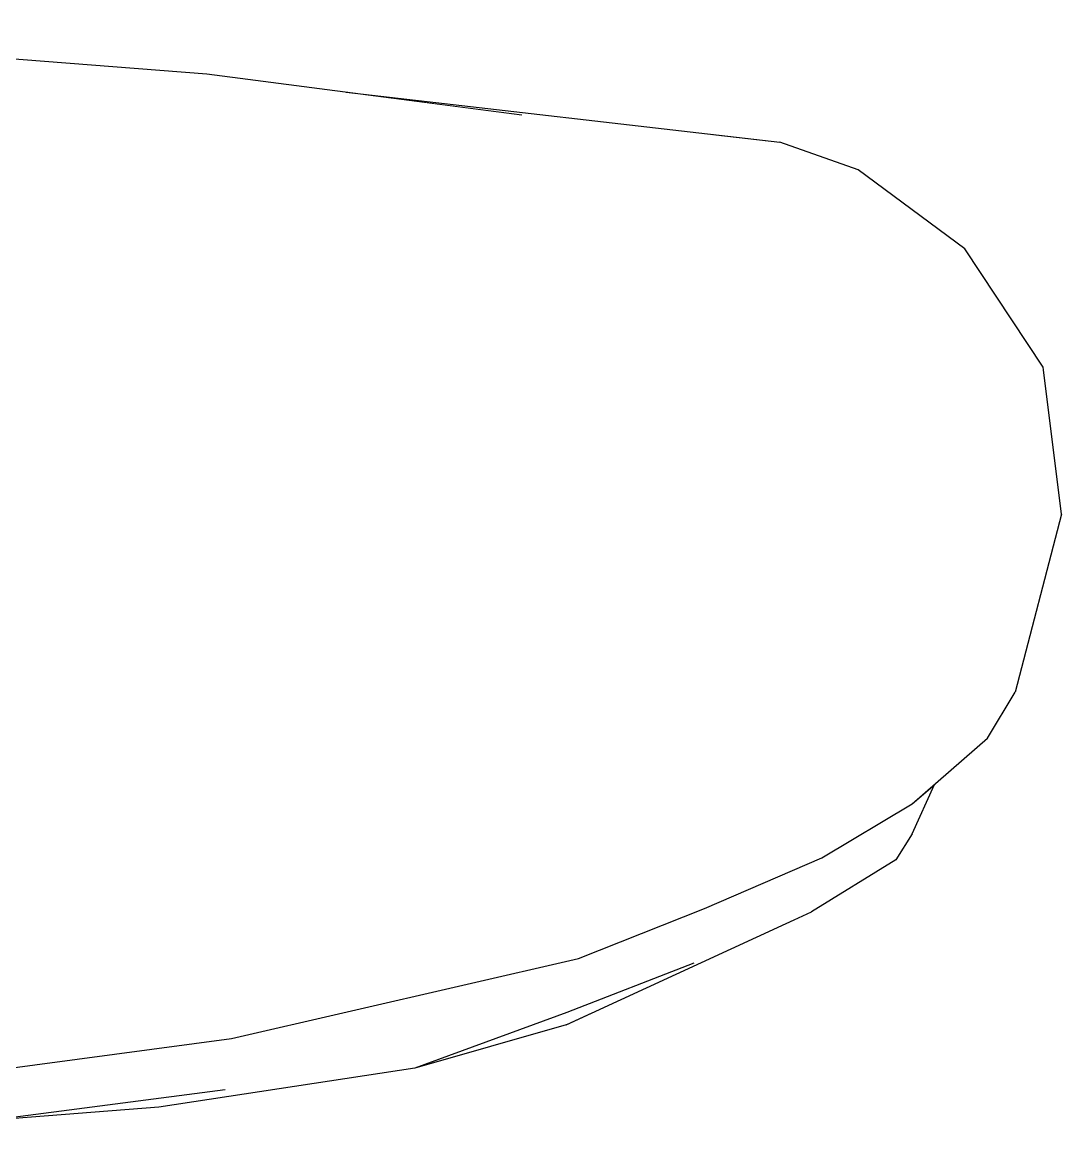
# Model space of a CAD drawing. Header units: millimetres. Extents: x 2336463 to 2579121, y 595385 to 778077.
# Drawn here: x 2525255.8 to 2525336.5, y 663916.2 to 664003.9 of the extents above; entities that cross this region are included whole.
import ezdxf

# ---------------------------------------------------------------- set-up
doc = ezdxf.new("R2010")
doc.units = ezdxf.units.MM
doc.header["$MEASUREMENT"] = 0
doc.linetypes.add('Wipeout_Contour', pattern=[1000, 0, -1000])
doc.layers.add('Интерьер - Мебель', color=7, linetype='Continuous')
doc.layers.add('Интерьер - Мебель_Ном._пера__62', color=7, linetype='Continuous', lineweight=25, true_color=0xaaaaaa)

msp = doc.modelspace()

# ---------------------------------------------------------------- wipeouts: each hides what was drawn before it
at = {"color": 254, "linetype": 'Wipeout_Contour', "lineweight": 0, "ltscale": 7833228.971934889}
msp.add_wipeout([(2525217.369, 664003.862), (2525270.135, 663999.861), (2525222.035, 664003.594)], dxfattribs=at).dxf.layer = 'Интерьер - Мебель'
at = {"color": 254, "linetype": 'Wipeout_Contour', "lineweight": 0, "ltscale": 7833255.480505556}
msp.add_wipeout([(2525212.613, 663996.336), (2525264.094, 663991.563), (2525267.059, 663996.765)], dxfattribs=at).dxf.layer = 'Интерьер - Мебель'
at = {"color": 254, "linetype": 'Wipeout_Contour', "lineweight": 0, "ltscale": 7833375.929191935}
msp.add_wipeout([(2525302.718, 663981.641), (2525280.228, 663981.313), (2525294.907, 663985.128)], dxfattribs=at).dxf.layer = 'Интерьер - Мебель'
at = {"color": 254, "linetype": 'Wipeout_Contour', "lineweight": 0, "ltscale": 7833177.433621494}
msp.add_wipeout([(2525261.066, 663968.499), (2525209.638, 663976.805), (2525211.241, 663964.683)], dxfattribs=at).dxf.layer = 'Интерьер - Мебель'

# ---------------------------------------------------------------- next in the draw order: wipeouts: each hides what was drawn before it
at = {"color": 254, "linetype": 'Wipeout_Contour', "lineweight": 0, "ltscale": 7833269.827453371}
msp.add_wipeout([(2525217.369, 664003.862), (2525267.059, 663996.765), (2525270.135, 663999.861)], dxfattribs=at).dxf.layer = 'Интерьер - Мебель'
at = {"color": 254, "linetype": 'Wipeout_Contour', "lineweight": 0, "ltscale": 7833223.774062688}
msp.add_wipeout([(2525209.638, 663976.805), (2525261.066, 663968.499), (2525255.819, 663980.283)], dxfattribs=at).dxf.layer = 'Интерьер - Мебель'
at = {"color": 254, "linetype": 'Wipeout_Contour', "lineweight": 0, "ltscale": 7833172.213243542}
msp.add_wipeout([(2525263.705, 663955.143), (2525211.241, 663964.683), (2525212.078, 663950.232)], dxfattribs=at).dxf.layer = 'Интерьер - Мебель'

# ---------------------------------------------------------------- next in the draw order: wipeouts: each hides what was drawn before it
at = {"color": 254, "linetype": 'Wipeout_Contour', "lineweight": 0, "ltscale": 7833214.029977528}
msp.add_wipeout([(2525212.613, 663996.336), (2525267.059, 663996.765), (2525217.369, 664003.862)], dxfattribs=at).dxf.layer = 'Интерьер - Мебель'
at = {"color": 254, "linetype": 'Wipeout_Contour', "lineweight": 0, "ltscale": 7833223.428078549}
msp.add_wipeout([(2525261.066, 663968.499), (2525211.241, 663964.683), (2525263.705, 663955.143)], dxfattribs=at).dxf.layer = 'Интерьер - Мебель'
at = {"color": 254, "linetype": 'Wipeout_Contour', "lineweight": 0, "ltscale": 7833161.247495763}
msp.add_wipeout([(2525212.078, 663950.232), (2525211.717, 663935.505), (2525263.37, 663940.62)], dxfattribs=at).dxf.layer = 'Интерьер - Мебель'

# ---------------------------------------------------------------- next in the draw order: wipeouts: each hides what was drawn before it
at = {"color": 254, "linetype": 'Wipeout_Contour', "lineweight": 0, "ltscale": 7833327.629422892}
msp.add_wipeout([(2525267.059, 663996.765), (2525264.094, 663991.563), (2525288.661, 663988.223)], dxfattribs=at).dxf.layer = 'Интерьер - Мебель'
at = {"color": 254, "linetype": 'Wipeout_Contour', "lineweight": 0, "ltscale": 7833364.076761688}
msp.add_wipeout([(2525261.066, 663968.499), (2525308.15, 663974.367), (2525302.718, 663981.641)], dxfattribs=at).dxf.layer = 'Интерьер - Мебель'
at = {"color": 254, "linetype": 'Wipeout_Contour', "lineweight": 0, "ltscale": 7833215.645825688}
msp.add_wipeout([(2525212.078, 663950.232), (2525263.37, 663940.62), (2525263.705, 663955.143)], dxfattribs=at).dxf.layer = 'Интерьер - Мебель'

# ---------------------------------------------------------------- next in the draw order: wipeouts: each hides what was drawn before it
at = {"color": 254, "linetype": 'Wipeout_Contour', "lineweight": 0, "ltscale": 7833353.884464255}
msp.add_wipeout([(2525291.414, 663993.586), (2525267.059, 663996.765), (2525288.661, 663988.223)], dxfattribs=at).dxf.layer = 'Интерьер - Мебель'
at = {"color": 254, "linetype": 'Wipeout_Contour', "lineweight": 0, "ltscale": 7833293.905151207}
msp.add_wipeout([(2525280.228, 663981.313), (2525255.819, 663980.283), (2525261.066, 663968.499)], dxfattribs=at).dxf.layer = 'Интерьер - Мебель'
at = {"color": 254, "linetype": 'Wipeout_Contour', "lineweight": 0, "ltscale": 7833221.682872735}
msp.add_wipeout([(2525263.37, 663940.62), (2525235.465, 663924.432), (2525260.7, 663927.311)], dxfattribs=at).dxf.layer = 'Интерьер - Мебель'

# ---------------------------------------------------------------- next in the draw order: wipeouts: each hides what was drawn before it
at = {"color": 254, "linetype": 'Wipeout_Contour', "lineweight": 0, "ltscale": 7833339.631654198}
msp.add_wipeout([(2525291.414, 663993.586), (2525267.059, 663996.765), (2525270.135, 663999.861)], dxfattribs=at).dxf.layer = 'Интерьер - Мебель'
at = {"color": 254, "linetype": 'Wipeout_Contour', "lineweight": 0, "ltscale": 7833339.384273188}
msp.add_wipeout([(2525261.066, 663968.499), (2525302.718, 663981.641), (2525280.228, 663981.313)], dxfattribs=at).dxf.layer = 'Интерьер - Мебель'
at = {"color": 254, "linetype": 'Wipeout_Contour', "lineweight": 0, "ltscale": 7833176.952800817}
msp.add_wipeout([(2525211.717, 663935.505), (2525235.465, 663924.432), (2525263.37, 663940.62)], dxfattribs=at).dxf.layer = 'Интерьер - Мебель'

# ---------------------------------------------------------------- next in the draw order: wipeouts: each hides what was drawn before it
at = {"color": 254, "linetype": 'Wipeout_Contour', "lineweight": 0, "ltscale": 7833365.51107402}
msp.add_wipeout([(2525291.414, 663993.586), (2525270.135, 663999.861), (2525294.591, 663996.669)], dxfattribs=at).dxf.layer = 'Интерьер - Мебель'
at = {"color": 254, "linetype": 'Wipeout_Contour', "lineweight": 0, "ltscale": 7833410.070668688}
msp.add_wipeout([(2525313.956, 663985.577), (2525294.907, 663985.128), (2525302.718, 663981.641)], dxfattribs=at).dxf.layer = 'Интерьер - Мебель'
at = {"color": 254, "linetype": 'Wipeout_Contour', "lineweight": 0, "ltscale": 7833368.008856347}
msp.add_wipeout([(2525263.705, 663955.143), (2525312.59, 663963.007), (2525308.15, 663974.367)], dxfattribs=at).dxf.layer = 'Интерьер - Мебель'

# ---------------------------------------------------------------- next in the draw order: linework, layer by layer
at = {"layer": 'Интерьер - Мебель_Ном._пера__62', "color": 253, "linetype": 'Continuous', "lineweight": 25, "true_color": 0xaaaaaa}
msp.add_line((2525270.135, 663999.861), (2525222.035, 664003.594), dxfattribs=at)

# ---------------------------------------------------------------- next in the draw order: wipeouts: each hides what was drawn before it
at = {"color": 254, "linetype": 'Wipeout_Contour', "lineweight": 0, "ltscale": 7833346.137166174}
msp.add_wipeout([(2525270.833, 663984.105), (2525294.907, 663985.128), (2525280.228, 663981.313)], dxfattribs=at).dxf.layer = 'Интерьер - Мебель'
at = {"color": 254, "linetype": 'Wipeout_Contour', "lineweight": 0, "ltscale": 7833456.173264061}
msp.add_wipeout([(2525326.762, 663981.642), (2525313.956, 663985.577), (2525320.175, 663979.727)], dxfattribs=at).dxf.layer = 'Интерьер - Мебель'
at = {"color": 254, "linetype": 'Wipeout_Contour', "lineweight": 0, "ltscale": 7833320.472994931}
msp.add_wipeout([(2525261.066, 663968.499), (2525263.705, 663955.143), (2525308.15, 663974.367)], dxfattribs=at).dxf.layer = 'Интерьер - Мебель'

# ---------------------------------------------------------------- next in the draw order: wipeouts: each hides what was drawn before it
at = {"color": 254, "linetype": 'Wipeout_Contour', "lineweight": 0, "ltscale": 7833457.5493698}
msp.add_wipeout([(2525313.956, 663985.577), (2525326.762, 663981.642), (2525319.108, 663988.647)], dxfattribs=at).dxf.layer = 'Интерьер - Мебель'
at = {"color": 254, "linetype": 'Wipeout_Contour', "lineweight": 0, "ltscale": 7833258.446906818}
msp.add_wipeout([(2525270.833, 663984.105), (2525229.553, 663983.526), (2525255.819, 663980.283)], dxfattribs=at).dxf.layer = 'Интерьер - Мебель'
at = {"color": 254, "linetype": 'Wipeout_Contour', "lineweight": 0, "ltscale": 7833367.553640727}
msp.add_wipeout([(2525263.705, 663955.143), (2525313.141, 663954.199), (2525312.59, 663963.007)], dxfattribs=at).dxf.layer = 'Интерьер - Мебель'

# ---------------------------------------------------------------- next in the draw order: wipeouts: each hides what was drawn before it
at = {"color": 254, "linetype": 'Wipeout_Contour', "lineweight": 0, "ltscale": 7833306.766811296}
msp.add_wipeout([(2525270.833, 663984.105), (2525255.819, 663980.283), (2525280.228, 663981.313)], dxfattribs=at).dxf.layer = 'Интерьер - Мебель'
at = {"color": 254, "linetype": 'Wipeout_Contour', "lineweight": 0, "ltscale": 7833424.72611839}
msp.add_wipeout([(2525320.175, 663979.727), (2525302.718, 663981.641), (2525308.15, 663974.367)], dxfattribs=at).dxf.layer = 'Интерьер - Мебель'
at = {"color": 254, "linetype": 'Wipeout_Contour', "lineweight": 0, "ltscale": 7833315.418841215}
msp.add_wipeout([(2525263.705, 663955.143), (2525263.37, 663940.62), (2525313.141, 663954.199)], dxfattribs=at).dxf.layer = 'Интерьер - Мебель'

# ---------------------------------------------------------------- next in the draw order: wipeouts: each hides what was drawn before it
at = {"color": 254, "linetype": 'Wipeout_Contour', "lineweight": 0, "ltscale": 7833432.766172637}
msp.add_wipeout([(2525313.956, 663985.577), (2525302.718, 663981.641), (2525320.175, 663979.727)], dxfattribs=at).dxf.layer = 'Интерьер - Мебель'
at = {"color": 254, "linetype": 'Wipeout_Contour', "lineweight": 0, "ltscale": 7833357.836444722}
msp.add_wipeout([(2525313.141, 663954.199), (2525263.37, 663940.62), (2525311.758, 663943.583)], dxfattribs=at).dxf.layer = 'Интерьер - Мебель'

# ---------------------------------------------------------------- next in the draw order: wipeouts: each hides what was drawn before it
at = {"color": 254, "linetype": 'Wipeout_Contour', "lineweight": 0, "ltscale": 7833462.895649891}
msp.add_wipeout([(2525326.762, 663981.642), (2525320.175, 663979.727), (2525324.803, 663971.091)], dxfattribs=at).dxf.layer = 'Интерьер - Мебель'
at = {"color": 254, "linetype": 'Wipeout_Contour', "lineweight": 0, "ltscale": 7833371.629352458}
msp.add_wipeout([(2525311.758, 663943.583), (2525287.455, 663932.055), (2525309.724, 663937.898)], dxfattribs=at).dxf.layer = 'Интерьер - Мебель'

# ---------------------------------------------------------------- next in the draw order: wipeouts: each hides what was drawn before it
at = {"color": 254, "linetype": 'Wipeout_Contour', "lineweight": 0, "ltscale": 7833442.915029002}
msp.add_wipeout([(2525308.15, 663974.367), (2525324.803, 663971.091), (2525320.175, 663979.727)], dxfattribs=at).dxf.layer = 'Интерьер - Мебель'
at = {"color": 254, "linetype": 'Wipeout_Contour', "lineweight": 0, "ltscale": 7833274.725294563}
msp.add_wipeout([(2525263.37, 663940.62), (2525260.7, 663927.311), (2525287.455, 663932.055)], dxfattribs=at).dxf.layer = 'Интерьер - Мебель'

# ---------------------------------------------------------------- next in the draw order: wipeouts: each hides what was drawn before it
at = {"color": 254, "linetype": 'Wipeout_Contour', "lineweight": 0, "ltscale": 7833472.594218763}
msp.add_wipeout([(2525324.803, 663971.091), (2525333.084, 663967.566), (2525326.762, 663981.642)], dxfattribs=at).dxf.layer = 'Интерьер - Мебель'
at = {"color": 254, "linetype": 'Wipeout_Contour', "lineweight": 0, "ltscale": 7833327.956045612}
msp.add_wipeout([(2525263.37, 663940.62), (2525287.455, 663932.055), (2525311.758, 663943.583)], dxfattribs=at).dxf.layer = 'Интерьер - Мебель'

# ---------------------------------------------------------------- next in the draw order: wipeouts: each hides what was drawn before it
at = {"color": 254, "linetype": 'Wipeout_Contour', "lineweight": 0, "ltscale": 7833471.940571947}
msp.add_wipeout([(2525328.99, 663986.306), (2525319.108, 663988.647), (2525326.762, 663981.642)], dxfattribs=at).dxf.layer = 'Интерьер - Мебель'
at = {"color": 254, "linetype": 'Wipeout_Contour', "lineweight": 0, "ltscale": 7833431.852661574}
msp.add_wipeout([(2525324.803, 663971.091), (2525308.15, 663974.367), (2525312.59, 663963.007)], dxfattribs=at).dxf.layer = 'Интерьер - Мебель'

# ---------------------------------------------------------------- next in the draw order: wipeouts: each hides what was drawn before it
at = {"color": 254, "linetype": 'Wipeout_Contour', "lineweight": 0, "ltscale": 7833469.329040679}
msp.add_wipeout([(2525319.108, 663988.647), (2525328.99, 663986.306), (2525320.688, 663992.417)], dxfattribs=at).dxf.layer = 'Интерьер - Мебель'
at = {"color": 254, "linetype": 'Wipeout_Contour', "lineweight": 0, "ltscale": 7833430.742863419}
msp.add_wipeout([(2525326.943, 663959.065), (2525312.59, 663963.007), (2525313.141, 663954.199)], dxfattribs=at).dxf.layer = 'Интерьер - Мебель'

# ---------------------------------------------------------------- next in the draw order: wipeouts: each hides what was drawn before it
at = {"color": 254, "linetype": 'Wipeout_Contour', "lineweight": 0, "ltscale": 7833449.441785144}
msp.add_wipeout([(2525313.161, 663991.315), (2525314.324, 663993.588), (2525319.108, 663988.647)], dxfattribs=at).dxf.layer = 'Интерьер - Мебель'
at = {"color": 254, "linetype": 'Wipeout_Contour', "lineweight": 0, "ltscale": 7833445.474581483}
msp.add_wipeout([(2525312.59, 663963.007), (2525326.943, 663959.065), (2525324.803, 663971.091)], dxfattribs=at).dxf.layer = 'Интерьер - Мебель'

# ---------------------------------------------------------------- next in the draw order: wipeouts: each hides what was drawn before it
at = {"color": 254, "linetype": 'Wipeout_Contour', "lineweight": 0, "ltscale": 7833454.304566256}
msp.add_wipeout([(2525314.607, 663994.58), (2525314.324, 663993.588), (2525320.688, 663992.417)], dxfattribs=at).dxf.layer = 'Интерьер - Мебель'
at = {"color": 254, "linetype": 'Wipeout_Contour', "lineweight": 0, "ltscale": 7833427.439403566}
msp.add_wipeout([(2525303.286, 663987.611), (2525313.956, 663985.577), (2525309.925, 663989.335)], dxfattribs=at).dxf.layer = 'Интерьер - Мебель'
at = {"color": 254, "linetype": 'Wipeout_Contour', "lineweight": 0, "ltscale": 7833467.123512299}
msp.add_wipeout([(2525333.084, 663967.566), (2525324.803, 663971.091), (2525326.943, 663959.065)], dxfattribs=at).dxf.layer = 'Интерьер - Мебель'

# ---------------------------------------------------------------- next in the draw order: wipeouts: each hides what was drawn before it
at = {"color": 254, "linetype": 'Wipeout_Contour', "lineweight": 0, "ltscale": 7833443.882918429}
msp.add_wipeout([(2525313.161, 663991.315), (2525309.925, 663989.335), (2525319.108, 663988.647)], dxfattribs=at).dxf.layer = 'Интерьер - Мебель'
at = {"color": 254, "linetype": 'Wipeout_Contour', "lineweight": 0, "ltscale": 7833459.558219984}
msp.add_wipeout([(2525326.943, 663959.065), (2525325.881, 663949), (2525333.039, 663955.609)], dxfattribs=at).dxf.layer = 'Интерьер - Мебель'

# ---------------------------------------------------------------- next in the draw order: wipeouts: each hides what was drawn before it
at = {"color": 254, "linetype": 'Wipeout_Contour', "lineweight": 0, "ltscale": 7833443.251509967}
msp.add_wipeout([(2525319.108, 663988.647), (2525309.925, 663989.335), (2525313.956, 663985.577)], dxfattribs=at).dxf.layer = 'Интерьер - Мебель'
at = {"color": 254, "linetype": 'Wipeout_Contour', "lineweight": 0, "ltscale": 7833421.344188917}
msp.add_wipeout([(2525313.141, 663954.199), (2525311.758, 663943.583), (2525325.881, 663949)], dxfattribs=at).dxf.layer = 'Интерьер - Мебель'

# ---------------------------------------------------------------- next in the draw order: wipeouts: each hides what was drawn before it
at = {"color": 254, "linetype": 'Wipeout_Contour', "lineweight": 0, "ltscale": 7833456.521116838}
msp.add_wipeout([(2525314.324, 663993.588), (2525319.108, 663988.647), (2525320.688, 663992.417)], dxfattribs=at).dxf.layer = 'Интерьер - Мебель'
at = {"color": 254, "linetype": 'Wipeout_Contour', "lineweight": 0, "ltscale": 7833411.930496121}
msp.add_wipeout([(2525294.907, 663985.128), (2525313.956, 663985.577), (2525303.286, 663987.611)], dxfattribs=at).dxf.layer = 'Интерьер - Мебель'
at = {"color": 254, "linetype": 'Wipeout_Contour', "lineweight": 0, "ltscale": 7833439.170961885}
msp.add_wipeout([(2525313.141, 663954.199), (2525325.881, 663949), (2525326.943, 663959.065)], dxfattribs=at).dxf.layer = 'Интерьер - Мебель'

# ---------------------------------------------------------------- next in the draw order: wipeouts: each hides what was drawn before it
at = {"color": 254, "linetype": 'Wipeout_Contour', "lineweight": 0, "ltscale": 13055713.72521605}
msp.add_wipeout([(2525306.802, 663995.395), (2525294.591, 663996.669), (2525314.324, 663993.588), (2525314.607, 663994.58), (2525306.837, 663995.389)], dxfattribs=at).dxf.layer = 'Интерьер - Мебель'
at = {"color": 254, "linetype": 'Wipeout_Contour', "lineweight": 0, "ltscale": 7833470.334930863}
msp.add_wipeout([(2525326.943, 663959.065), (2525333.039, 663955.609), (2525333.084, 663967.566)], dxfattribs=at).dxf.layer = 'Интерьер - Мебель'
at = {"color": 254, "linetype": 'Wipeout_Contour', "lineweight": 0, "ltscale": 7833448.581427808}
msp.add_wipeout([(2525325.881, 663949), (2525323.948, 663943.622), (2525330.749, 663948.293)], dxfattribs=at).dxf.layer = 'Интерьер - Мебель'

# ---------------------------------------------------------------- next in the draw order: wipeouts: each hides what was drawn before it
at = {"color": 254, "linetype": 'Wipeout_Contour', "lineweight": 0, "ltscale": 7833427.020544242}
msp.add_wipeout([(2525314.324, 663993.588), (2525294.591, 663996.669), (2525313.161, 663991.315)], dxfattribs=at).dxf.layer = 'Интерьер - Мебель'
at = {"color": 254, "linetype": 'Wipeout_Contour', "lineweight": 0, "ltscale": 7833483.653520492}
msp.add_wipeout([(2525335.067, 663977.115), (2525326.762, 663981.642), (2525333.084, 663967.566)], dxfattribs=at).dxf.layer = 'Интерьер - Мебель'
at = {"color": 254, "linetype": 'Wipeout_Contour', "lineweight": 0, "ltscale": 7833459.842944062}
msp.add_wipeout([(2525325.881, 663949), (2525330.749, 663948.293), (2525333.039, 663955.609)], dxfattribs=at).dxf.layer = 'Интерьер - Мебель'
at = {"color": 254, "linetype": 'Wipeout_Contour', "lineweight": 0, "ltscale": 7833410.735555129}
msp.add_wipeout([(2525309.724, 663937.898), (2525323.948, 663943.622), (2525311.758, 663943.583)], dxfattribs=at).dxf.layer = 'Интерьер - Мебель'

# ---------------------------------------------------------------- next in the draw order: wipeouts: each hides what was drawn before it
at = {"color": 254, "linetype": 'Wipeout_Contour', "lineweight": 0, "ltscale": 7833417.925804432}
msp.add_wipeout([(2525313.161, 663991.315), (2525291.414, 663993.586), (2525309.925, 663989.335)], dxfattribs=at).dxf.layer = 'Интерьер - Мебель'
at = {"color": 254, "linetype": 'Wipeout_Contour', "lineweight": 0, "ltscale": 7833484.888508192}
msp.add_wipeout([(2525326.762, 663981.642), (2525335.067, 663977.115), (2525328.99, 663986.306)], dxfattribs=at).dxf.layer = 'Интерьер - Мебель'
at = {"color": 254, "linetype": 'Wipeout_Contour', "lineweight": 0, "ltscale": 7833428.238187695}
msp.add_wipeout([(2525311.758, 663943.583), (2525323.948, 663943.622), (2525325.881, 663949)], dxfattribs=at).dxf.layer = 'Интерьер - Мебель'

# ---------------------------------------------------------------- next in the draw order: linework, layer by layer
at = {"layer": 'Интерьер - Мебель_Ном._пера__62', "color": 253, "linetype": 'Continuous', "lineweight": 25, "true_color": 0xaaaaaa}
msp.add_line((2525328.99, 663986.306), (2525320.688, 663992.417), dxfattribs=at)

# ---------------------------------------------------------------- next in the draw order: wipeouts: each hides what was drawn before it
at = {"color": 254, "linetype": 'Wipeout_Contour', "lineweight": 0, "ltscale": 7833407.592084924}
msp.add_wipeout([(2525291.414, 663993.586), (2525303.286, 663987.611), (2525309.925, 663989.335)], dxfattribs=at).dxf.layer = 'Интерьер - Мебель'
at = {"color": 254, "linetype": 'Wipeout_Contour', "lineweight": 0, "ltscale": 7833489.036988456}
msp.add_wipeout([(2525333.084, 663967.566), (2525336.479, 663965.695), (2525335.067, 663977.115)], dxfattribs=at).dxf.layer = 'Интерьер - Мебель'
at = {"color": 254, "linetype": 'Wipeout_Contour', "lineweight": 0, "ltscale": 7833430.785770424}
msp.add_wipeout([(2525324.883, 663943.215), (2525317.881, 663939.001), (2525323.948, 663943.622)], dxfattribs=at).dxf.layer = 'Интерьер - Мебель'

# ---------------------------------------------------------------- next in the draw order: linework, layer by layer
at = {"layer": 'Интерьер - Мебель_Ном._пера__62', "color": 253, "linetype": 'Continuous', "lineweight": 25, "true_color": 0xaaaaaa}
msp.add_line((2525335.067, 663977.115), (2525328.99, 663986.306), dxfattribs=at)

# ---------------------------------------------------------------- next in the draw order: wipeouts: each hides what was drawn before it
at = {"color": 254, "linetype": 'Wipeout_Contour', "lineweight": 0, "ltscale": 7833388.31027327}
msp.add_wipeout([(2525303.286, 663987.611), (2525288.661, 663988.223), (2525294.907, 663985.128)], dxfattribs=at).dxf.layer = 'Интерьер - Мебель'
at = {"color": 254, "linetype": 'Wipeout_Contour', "lineweight": 0, "ltscale": 7833482.331680709}
msp.add_wipeout([(2525333.084, 663967.566), (2525333.039, 663955.609), (2525336.479, 663965.695)], dxfattribs=at).dxf.layer = 'Интерьер - Мебель'
at = {"color": 254, "linetype": 'Wipeout_Contour', "lineweight": 0, "ltscale": 7833413.276165081}
msp.add_wipeout([(2525308.769, 663935.086), (2525317.881, 663939.001), (2525323.948, 663943.622)], dxfattribs=at).dxf.layer = 'Интерьер - Мебель'

# ---------------------------------------------------------------- next in the draw order: wipeouts: each hides what was drawn before it
at = {"color": 254, "linetype": 'Wipeout_Contour', "lineweight": 0, "ltscale": 7833355.588231007}
msp.add_wipeout([(2525288.661, 663988.223), (2525270.833, 663984.105), (2525294.907, 663985.128)], dxfattribs=at).dxf.layer = 'Интерьер - Мебель'
at = {"color": 254, "linetype": 'Wipeout_Contour', "lineweight": 0, "ltscale": 7833467.199772698}
msp.add_wipeout([(2525332.881, 663951.873), (2525330.749, 663948.293), (2525333.039, 663955.609)], dxfattribs=at).dxf.layer = 'Интерьер - Мебель'
at = {"color": 254, "linetype": 'Wipeout_Contour', "lineweight": 0, "ltscale": 7833377.542801594}
msp.add_wipeout([(2525309.724, 663937.898), (2525298.993, 663931.195), (2525308.769, 663935.086)], dxfattribs=at).dxf.layer = 'Интерьер - Мебель'

# ---------------------------------------------------------------- next in the draw order: wipeouts: each hides what was drawn before it
at = {"color": 254, "linetype": 'Wipeout_Contour', "lineweight": 0, "ltscale": 7833268.926990797}
msp.add_wipeout([(2525264.094, 663991.563), (2525229.553, 663983.526), (2525270.833, 663984.105)], dxfattribs=at).dxf.layer = 'Интерьер - Мебель'
at = {"color": 254, "linetype": 'Wipeout_Contour', "lineweight": 0, "ltscale": 7833477.96939002}
msp.add_wipeout([(2525333.039, 663955.609), (2525332.881, 663951.873), (2525336.479, 663965.695)], dxfattribs=at).dxf.layer = 'Интерьер - Мебель'
at = {"color": 254, "linetype": 'Wipeout_Contour', "lineweight": 0, "ltscale": 7833316.826421164}
msp.add_wipeout([(2525298.993, 663931.195), (2525272.034, 663924.98), (2525287.455, 663932.055)], dxfattribs=at).dxf.layer = 'Интерьер - Мебель'

# ---------------------------------------------------------------- next in the draw order: linework, layer by layer
at = {"layer": 'Интерьер - Мебель_Ном._пера__62', "color": 253, "linetype": 'Continuous', "lineweight": 25, "true_color": 0xaaaaaa}
for q in [(2525335.067, 663977.115), (2525332.881, 663951.873)]:
    msp.add_line((2525336.479, 663965.695), q, dxfattribs=at)

# ---------------------------------------------------------------- next in the draw order: wipeouts: each hides what was drawn before it
at = {"color": 254, "linetype": 'Wipeout_Contour', "lineweight": 0, "ltscale": 7833216.363516308}
msp.add_wipeout([(2525264.094, 663991.563), (2525212.613, 663996.336), (2525229.553, 663983.526)], dxfattribs=at).dxf.layer = 'Интерьер - Мебель'
at = {"color": 254, "linetype": 'Wipeout_Contour', "lineweight": 0, "ltscale": 7833224.480568474}
msp.add_wipeout([(2525234.639, 663919.968), (2525272.034, 663924.98), (2525260.7, 663927.311)], dxfattribs=at).dxf.layer = 'Интерьер - Мебель'

# ---------------------------------------------------------------- next in the draw order: wipeouts: each hides what was drawn before it
at = {"color": 254, "linetype": 'Wipeout_Contour', "lineweight": 0, "ltscale": 7833327.952446613}
msp.add_wipeout([(2525288.661, 663988.223), (2525264.094, 663991.563), (2525270.833, 663984.105)], dxfattribs=at).dxf.layer = 'Интерьер - Мебель'
at = {"color": 254, "linetype": 'Wipeout_Contour', "lineweight": 0, "ltscale": 7833189.599035929}
msp.add_wipeout([(2525235.465, 663924.432), (2525260.7, 663927.311), (2525234.639, 663919.968)], dxfattribs=at).dxf.layer = 'Интерьер - Мебель'

# ---------------------------------------------------------------- next in the draw order: wipeouts: each hides what was drawn before it
at = {"color": 254, "linetype": 'Wipeout_Contour', "lineweight": 0, "ltscale": 7833387.135386673}
msp.add_wipeout([(2525288.661, 663988.223), (2525303.286, 663987.611), (2525291.414, 663993.586)], dxfattribs=at).dxf.layer = 'Интерьер - Мебель'
at = {"color": 254, "linetype": 'Wipeout_Contour', "lineweight": 0, "ltscale": 7833278.807590831}
msp.add_wipeout([(2525260.7, 663927.311), (2525272.034, 663924.98), (2525287.455, 663932.055)], dxfattribs=at).dxf.layer = 'Интерьер - Мебель'

# ---------------------------------------------------------------- next in the draw order: wipeouts: each hides what was drawn before it
at = {"color": 254, "linetype": 'Wipeout_Contour', "lineweight": 0, "ltscale": 7833405.632288285}
msp.add_wipeout([(2525294.591, 663996.669), (2525291.414, 663993.586), (2525313.161, 663991.315)], dxfattribs=at).dxf.layer = 'Интерьер - Мебель'
at = {"color": 254, "linetype": 'Wipeout_Contour', "lineweight": 0, "ltscale": 7833356.423561595}
msp.add_wipeout([(2525287.455, 663932.055), (2525298.993, 663931.195), (2525309.724, 663937.898)], dxfattribs=at).dxf.layer = 'Интерьер - Мебель'

# ---------------------------------------------------------------- next in the draw order: wipeouts: each hides what was drawn before it
at = {"color": 254, "linetype": 'Wipeout_Contour', "lineweight": 0, "ltscale": 7833398.755619596}
msp.add_wipeout([(2525314.607, 663994.58), (2525280.948, 663998.45), (2525294.591, 663996.669)], dxfattribs=at).dxf.layer = 'Интерьер - Мебель'
at = {"color": 254, "linetype": 'Wipeout_Contour', "lineweight": 0, "ltscale": 7833405.592841382}
msp.add_wipeout([(2525309.724, 663937.898), (2525308.769, 663935.086), (2525323.948, 663943.622)], dxfattribs=at).dxf.layer = 'Интерьер - Мебель'

# ---------------------------------------------------------------- next in the draw order: linework, layer by layer
at = {"layer": 'Интерьер - Мебель_Ном._пера__62', "color": 253, "linetype": 'Continuous', "lineweight": 25, "true_color": 0xaaaaaa}
for p, q in [((2525294.591, 663996.669), (2525270.135, 663999.861)), ((2525280.949, 663998.45), (2525314.607, 663994.58)), ((2525320.688, 663992.417), (2525314.607, 663994.58))]:
    msp.add_line(p, q, dxfattribs=at)

# ---------------------------------------------------------------- next in the draw order: wipeouts: each hides what was drawn before it
at = {"color": 254, "linetype": 'Wipeout_Contour', "lineweight": 0, "ltscale": 7833446.086151952}
msp.add_wipeout([(2525330.749, 663948.293), (2525323.948, 663943.622), (2525324.883, 663943.215)], dxfattribs=at).dxf.layer = 'Интерьер - Мебель'
at = {"color": 254, "linetype": 'Wipeout_Contour', "lineweight": 0, "ltscale": 7833380.076267542}
msp.add_wipeout([(2525298.014, 663926.037), (2525317.065, 663934.827), (2525307.929, 663930.825)], dxfattribs=at).dxf.layer = 'Интерьер - Мебель'

# ---------------------------------------------------------------- next in the draw order: linework, layer by layer
at = {"layer": 'Интерьер - Мебель_Ном._пера__62', "color": 253, "linetype": 'Continuous', "lineweight": 25, "true_color": 0xaaaaaa}
msp.add_line((2525330.749, 663948.293), (2525332.881, 663951.873), dxfattribs=at)

# ---------------------------------------------------------------- next in the draw order: wipeouts: each hides what was drawn before it
at = {"color": 254, "linetype": 'Wipeout_Contour', "lineweight": 0, "ltscale": 7833441.653831728}
msp.add_wipeout([(2525324.883, 663943.215), (2525324.883, 663940.878), (2525326.616, 663944.715)], dxfattribs=at).dxf.layer = 'Интерьер - Мебель'
at = {"color": 254, "linetype": 'Wipeout_Contour', "lineweight": 0, "ltscale": 10444463.6498324}
msp.add_wipeout([(2525286.285, 663922.672), (2525298.014, 663926.037), (2525307.929, 663930.825), (2525298.087, 663927.007)], dxfattribs=at).dxf.layer = 'Интерьер - Мебель'

# ---------------------------------------------------------------- next in the draw order: wipeouts: each hides what was drawn before it
at = {"color": 254, "linetype": 'Wipeout_Contour', "lineweight": 0, "ltscale": 7833430.744986625}
msp.add_wipeout([(2525317.881, 663939.001), (2525324.883, 663943.215), (2525324.883, 663940.878)], dxfattribs=at).dxf.layer = 'Интерьер - Мебель'
at = {"color": 254, "linetype": 'Wipeout_Contour', "lineweight": 0, "ltscale": 7833290.107884935}
msp.add_wipeout([(2525266.396, 663919.649), (2525271.556, 663921), (2525298.087, 663927.007)], dxfattribs=at).dxf.layer = 'Интерьер - Мебель'

# ---------------------------------------------------------------- next in the draw order: linework, layer by layer
at = {"layer": 'Интерьер - Мебель_Ном._пера__62', "color": 253, "linetype": 'Continuous', "lineweight": 25, "true_color": 0xaaaaaa}
msp.add_line((2525324.883, 663943.215), (2525330.749, 663948.293), dxfattribs=at)

# ---------------------------------------------------------------- next in the draw order: wipeouts: each hides what was drawn before it
at = {"color": 254, "linetype": 'Wipeout_Contour', "lineweight": 0, "ltscale": 7833423.306157433}
msp.add_wipeout([(2525324.883, 663940.878), (2525317.881, 663936.679), (2525317.881, 663939.001)], dxfattribs=at).dxf.layer = 'Интерьер - Мебель'
at = {"color": 254, "linetype": 'Wipeout_Contour', "lineweight": 0, "ltscale": 7833304.38637474}
msp.add_wipeout([(2525266.396, 663919.649), (2525298.087, 663927.007), (2525286.285, 663922.672)], dxfattribs=at).dxf.layer = 'Интерьер - Мебель'

# ---------------------------------------------------------------- next in the draw order: wipeouts: each hides what was drawn before it
at = {"color": 254, "linetype": 'Wipeout_Contour', "lineweight": 0, "ltscale": 7833405.24432032}
msp.add_wipeout([(2525317.881, 663939.001), (2525308.769, 663935.086), (2525317.881, 663936.679)], dxfattribs=at).dxf.layer = 'Интерьер - Мебель'
at = {"color": 254, "linetype": 'Wipeout_Contour', "lineweight": 0, "ltscale": 7833244.241399094}
msp.add_wipeout([(2525253.352, 663918.632), (2525266.396, 663919.649), (2525271.556, 663921)], dxfattribs=at).dxf.layer = 'Интерьер - Мебель'

# ---------------------------------------------------------------- next in the draw order: wipeouts: each hides what was drawn before it
at = {"color": 254, "linetype": 'Wipeout_Contour', "lineweight": 0, "ltscale": 7833395.862548737}
msp.add_wipeout([(2525308.769, 663932.777), (2525317.881, 663936.679), (2525308.769, 663935.086)], dxfattribs=at).dxf.layer = 'Интерьер - Мебель'

# ---------------------------------------------------------------- next in the draw order: wipeouts: each hides what was drawn before it
at = {"color": 254, "linetype": 'Wipeout_Contour', "lineweight": 0, "ltscale": 7833428.018202294}
msp.add_wipeout([(2525324.883, 663940.878), (2525323.623, 663938.851), (2525317.881, 663936.679)], dxfattribs=at).dxf.layer = 'Интерьер - Мебель'
at = {"color": 254, "linetype": 'Wipeout_Contour', "lineweight": 0, "ltscale": 7833375.186807962}
msp.add_wipeout([(2525298.993, 663931.195), (2525308.769, 663932.777), (2525308.769, 663935.086)], dxfattribs=at).dxf.layer = 'Интерьер - Мебель'

# ---------------------------------------------------------------- next in the draw order: linework, layer by layer
at = {"layer": 'Интерьер - Мебель_Ном._пера__62', "color": 253, "linetype": 'Continuous', "lineweight": 25, "true_color": 0xaaaaaa}
msp.add_line((2525324.883, 663940.878), (2525326.616, 663944.715), dxfattribs=at)

# ---------------------------------------------------------------- next in the draw order: wipeouts: each hides what was drawn before it
at = {"color": 254, "linetype": 'Wipeout_Contour', "lineweight": 0, "ltscale": 7833419.576913498}
msp.add_wipeout([(2525317.065, 663934.827), (2525317.881, 663936.679), (2525323.623, 663938.851)], dxfattribs=at).dxf.layer = 'Интерьер - Мебель'
at = {"color": 254, "linetype": 'Wipeout_Contour', "lineweight": 0, "ltscale": 7833365.168429026}
msp.add_wipeout([(2525308.769, 663932.777), (2525298.993, 663931.195), (2525298.993, 663928.874)], dxfattribs=at).dxf.layer = 'Интерьер - Мебель'

# ---------------------------------------------------------------- next in the draw order: linework, layer by layer
at = {"layer": 'Интерьер - Мебель_Ном._пера__62', "color": 253, "linetype": 'Continuous', "lineweight": 25, "true_color": 0xaaaaaa}
for p, q in [((2525317.881, 663939.001), (2525324.883, 663943.215)), ((2525324.883, 663940.878), (2525323.623, 663938.851))]:
    msp.add_line(p, q, dxfattribs=at)

# ---------------------------------------------------------------- next in the draw order: wipeouts: each hides what was drawn before it
at = {"color": 254, "linetype": 'Wipeout_Contour', "lineweight": 0, "ltscale": 7833402.923243324}
msp.add_wipeout([(2525308.769, 663932.777), (2525317.065, 663934.827), (2525317.881, 663936.679)], dxfattribs=at).dxf.layer = 'Интерьер - Мебель'
at = {"color": 254, "linetype": 'Wipeout_Contour', "lineweight": 0, "ltscale": 7833326.699342762}
msp.add_wipeout([(2525272.034, 663924.98), (2525298.993, 663931.195), (2525298.993, 663928.874)], dxfattribs=at).dxf.layer = 'Интерьер - Мебель'

# ---------------------------------------------------------------- next in the draw order: wipeouts: each hides what was drawn before it
at = {"color": 254, "linetype": 'Wipeout_Contour', "lineweight": 0, "ltscale": 7833392.591395589}
msp.add_wipeout([(2525308.769, 663932.777), (2525307.929, 663930.825), (2525317.065, 663934.827)], dxfattribs=at).dxf.layer = 'Интерьер - Мебель'
at = {"color": 254, "linetype": 'Wipeout_Contour', "lineweight": 0, "ltscale": 7833299.352855271}
msp.add_wipeout([(2525298.993, 663928.874), (2525272.034, 663922.636), (2525272.034, 663924.98)], dxfattribs=at).dxf.layer = 'Интерьер - Мебель'

# ---------------------------------------------------------------- next in the draw order: linework, layer by layer
at = {"layer": 'Интерьер - Мебель_Ном._пера__62', "color": 253, "linetype": 'Continuous', "lineweight": 25, "true_color": 0xaaaaaa}
for p, q in [((2525308.769, 663935.086), (2525317.881, 663939.001)), ((2525323.623, 663938.851), (2525317.065, 663934.827))]:
    msp.add_line(p, q, dxfattribs=at)

# ---------------------------------------------------------------- next in the draw order: wipeouts: each hides what was drawn before it
at = {"color": 254, "linetype": 'Wipeout_Contour', "lineweight": 0, "ltscale": 7833372.807986306}
msp.add_wipeout([(2525308.769, 663932.777), (2525298.993, 663928.874), (2525307.929, 663930.825)], dxfattribs=at).dxf.layer = 'Интерьер - Мебель'
at = {"color": 254, "linetype": 'Wipeout_Contour', "lineweight": 0, "ltscale": 7833233.922155599}
msp.add_wipeout([(2525272.034, 663924.98), (2525234.639, 663919.968), (2525272.034, 663922.636)], dxfattribs=at).dxf.layer = 'Интерьер - Мебель'

# ---------------------------------------------------------------- next in the draw order: wipeouts: each hides what was drawn before it
at = {"color": 254, "linetype": 'Wipeout_Contour', "lineweight": 0, "ltscale": 7833361.801920475}
msp.add_wipeout([(2525298.087, 663927.007), (2525307.929, 663930.825), (2525298.993, 663928.874)], dxfattribs=at).dxf.layer = 'Интерьер - Мебель'
at = {"color": 254, "linetype": 'Wipeout_Contour', "lineweight": 0, "ltscale": 7833196.835122725}
msp.add_wipeout([(2525234.639, 663917.615), (2525272.034, 663922.636), (2525234.639, 663919.968)], dxfattribs=at).dxf.layer = 'Интерьер - Мебель'

# ---------------------------------------------------------------- next in the draw order: linework, layer by layer
at = {"layer": 'Интерьер - Мебель_Ном._пера__62', "color": 253, "linetype": 'Continuous', "lineweight": 25, "true_color": 0xaaaaaa}
msp.add_line((2525298.993, 663931.195), (2525308.769, 663935.086), dxfattribs=at)

# ---------------------------------------------------------------- next in the draw order: wipeouts: each hides what was drawn before it
at = {"color": 254, "linetype": 'Wipeout_Contour', "lineweight": 0, "ltscale": 7833324.212764334}
msp.add_wipeout([(2525298.993, 663928.874), (2525298.087, 663927.007), (2525272.034, 663922.636)], dxfattribs=at).dxf.layer = 'Интерьер - Мебель'

# ---------------------------------------------------------------- next in the draw order: wipeouts: each hides what was drawn before it
at = {"color": 254, "linetype": 'Wipeout_Contour', "lineweight": 0, "ltscale": 7833296.482922156}
msp.add_wipeout([(2525271.556, 663921), (2525272.034, 663922.636), (2525298.087, 663927.007)], dxfattribs=at).dxf.layer = 'Интерьер - Мебель'

# ---------------------------------------------------------------- next in the draw order: linework, layer by layer
at = {"layer": 'Интерьер - Мебель_Ном._пера__62', "color": 253, "linetype": 'Continuous', "lineweight": 25, "true_color": 0xaaaaaa}
for p, q in [((2525298.014, 663926.037), (2525317.065, 663934.827)), ((2525272.034, 663924.98), (2525298.993, 663931.195)), ((2525307.929, 663930.825), (2525298.087, 663927.007)), ((2525298.087, 663927.007), (2525286.285, 663922.672)), ((2525298.014, 663926.037), (2525286.285, 663922.672))]:
    msp.add_line(p, q, dxfattribs=at)

# ---------------------------------------------------------------- next in the draw order: wipeouts: each hides what was drawn before it
at = {"color": 254, "linetype": 'Wipeout_Contour', "lineweight": 0, "ltscale": 7833231.897878475}
msp.add_wipeout([(2525234.639, 663917.615), (2525271.556, 663921), (2525272.034, 663922.636)], dxfattribs=at).dxf.layer = 'Интерьер - Мебель'

# ---------------------------------------------------------------- next in the draw order: wipeouts: each hides what was drawn before it
at = {"color": 254, "linetype": 'Wipeout_Contour', "lineweight": 0, "ltscale": 7833195.071207684}
msp.add_wipeout([(2525234.639, 663917.615), (2525234.76, 663916.214), (2525271.556, 663921)], dxfattribs=at).dxf.layer = 'Интерьер - Мебель'

# ---------------------------------------------------------------- next in the draw order: linework, layer by layer
at = {"layer": 'Интерьер - Мебель_Ном._пера__62', "color": 253, "linetype": 'Continuous', "lineweight": 25, "true_color": 0xaaaaaa}
for p, q in [((2525234.639, 663919.968), (2525272.034, 663924.98)), ((2525286.285, 663922.672), (2525266.396, 663919.649)), ((2525271.556, 663921), (2525234.76, 663916.214)), ((2525266.396, 663919.649), (2525253.352, 663918.632))]:
    msp.add_line(p, q, dxfattribs=at)

doc.saveas('drawing.dxf')
